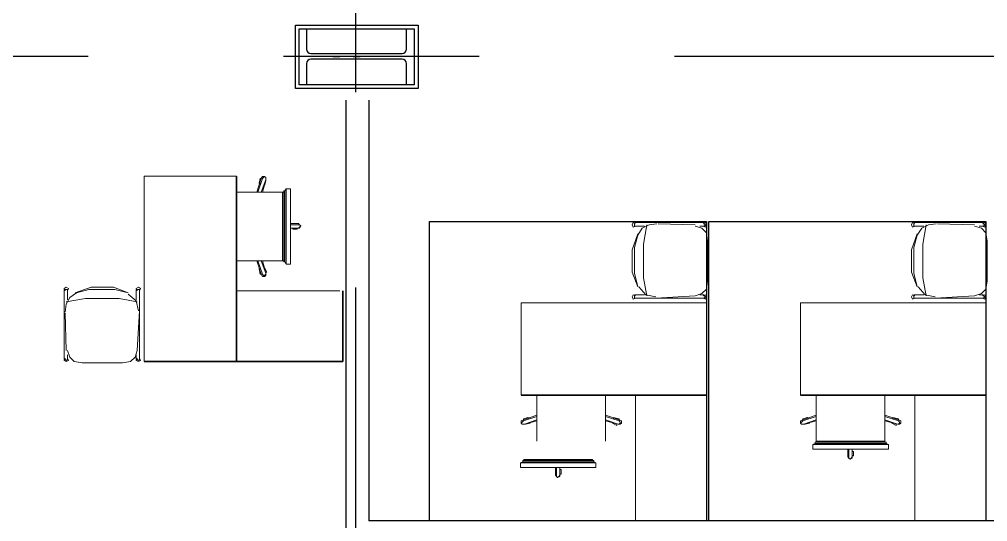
# Model space of a CAD drawing. Header units: millimetres. Extents: x 2148 to 2681, y 758 to 986.
# Drawn here: x 2611.406 to 2614.552, y 937.457 to 939.09 of the extents above; entities that cross this region are included whole.
import ezdxf

# ---------------------------------------------------------------- set-up
doc = ezdxf.new("R2010")
doc.units = ezdxf.units.MM
doc.linetypes.add('CENTER2', pattern=[28.575, 19.05, -3.175, 3.175, -3.175])
for name, color, linetype in [('4', 4, 'Continuous'), ('at_Entity', 7, 'Continuous'), ('COLUMN', 7, 'Continuous'), ('D', 1, 'Continuous'), ('S-COLS', 6, 'Continuous'), ('S_GRID LINES', 252, 'Continuous')]:
    doc.layers.add(name, color=color, linetype=linetype)

msp = doc.modelspace()

# ---------------------------------------------------------------- linework, layer by layer
at = {"layer": '4', "color": 4, "linetype": 'ByBlock', "ltscale": 0.5}
for p, q in [((2612.4663841, 938.826821, 0), (2612.4663841, 938.7874112, 0)), ((2612.5413841, 938.826821, 0), (2612.5413841, 938.7874112, 0)), ((2612.4663841, 938.7874112, 0), (2612.4663841, 936.5046848, 0)), ((2612.5413841, 938.7874112, 0), (2612.5413841, 937.4592251, 0)), ((2617.2389709, 937.4592251, 0), (2612.5413841, 937.4592251, 0))]:
    msp.add_line(p, q, dxfattribs=at)
at = {"layer": 'at_Entity', "color": 0, "lineweight": 15}
for p, q in [((2611.8113418, 938.5798051, 0), (2612.1114608, 938.5798051, 0)), ((2611.8113418, 938.5798051, 0), (2611.8113418, 937.9770865, 0)), ((2612.1919811, 938.5720556, 0), (2612.1773411, 938.5281356, 0)), ((2612.1956409, 938.5720556, 0), (2612.1810009, 938.5281356, 0)), ((2612.1883206, 938.5720556, 0), (2612.1846608, 938.5574156, 0)), ((2612.1846608, 938.5574156, 0), (2612.1883206, 938.5537558, 0)), ((2612.1919811, 938.5720556, 0), (2612.1883206, 938.5720556, 0)), ((2612.1956409, 938.5793753, 0), (2612.1919811, 938.5720556, 0)), ((2612.1919811, 938.5281356, 0), (2612.2066211, 938.5683958, 0)), ((2612.2029606, 938.5793753, 0), (2612.1956409, 938.5793753, 0)), ((2612.1993008, 938.5757155, 0), (2612.1956409, 938.5720556, 0)), ((2612.2066211, 938.5683958, 0), (2612.1956409, 938.5281356, 0)), ((2612.2029606, 938.5793753, 0), (2612.1993008, 938.5757155, 0)), ((2612.2066211, 938.5757155, 0), (2612.2029606, 938.5793753, 0)), ((2612.2066211, 938.5757155, 0), (2612.2029606, 938.5793753, 0)), ((2612.2029606, 938.5500959, 0), (2612.2066211, 938.5647359, 0)), ((2612.2066211, 938.5683958, 0), (2612.2066211, 938.5757155, 0)), ((2612.2066211, 938.5720556, 0), (2612.2066211, 938.5757155, 0)), ((2612.2066211, 938.5647359, 0), (2612.2066211, 938.5683958, 0)), ((2612.2615206, 938.5281356, 0), (2612.1151213, 938.5281356, 0)), ((2612.1993008, 938.5500959, 0), (2612.2029606, 938.5500959, 0)), ((2612.2651811, 938.5281356, 0), (2612.2615206, 938.5281356, 0)), ((2612.2615206, 938.5281356, 0), (2612.2615206, 938.3048758, 0)), ((2612.2688409, 938.5317955, 0), (2612.2651811, 938.5317955, 0)), ((2612.2651811, 938.5317955, 0), (2612.2651811, 938.301216, 0)), ((2612.2651811, 938.5244758, 0), (2612.2651811, 938.5281356, 0)), ((2612.2725008, 938.5391158, 0), (2612.2688409, 938.5317955, 0)), ((2612.2688409, 938.5317955, 0), (2612.2688409, 938.301216, 0)), ((2612.2761606, 938.5391158, 0), (2612.2725008, 938.5391158, 0)), ((2612.2725008, 938.5391158, 0), (2612.2725008, 938.2938963, 0)), ((2612.2761606, 938.5391158, 0), (2612.2798205, 938.5391158, 0)), ((2612.2871408, 938.5391158, 0), (2612.2798205, 938.5391158, 0)), ((2612.2871408, 938.5317955, 0), (2612.2871408, 938.5391158, 0)), ((2612.2871408, 938.301216, 0), (2612.2871408, 938.5317955, 0)), ((2612.3127609, 938.4256556, 0), (2612.2871408, 938.4256556, 0)), ((2612.3127609, 938.4219958, 0), (2612.2871408, 938.4219958, 0)), ((2612.2871408, 938.4110156, 0), (2612.3127609, 938.4110156, 0)), ((2612.3127609, 938.4110156, 0), (2612.2871408, 938.4110156, 0)), ((2612.3091005, 938.4256556, 0), (2612.2944605, 938.4256556, 0)), ((2612.2944605, 938.4110156, 0), (2612.2944605, 938.4073558, 0)), ((2612.2944605, 938.4073558, 0), (2612.3091005, 938.4073558, 0)), ((2612.3091005, 938.4073558, 0), (2612.3091005, 938.4110156, 0)), ((2612.3164208, 938.4219958, 0), (2612.3127609, 938.4256556, 0)), ((2612.3127609, 938.4219958, 0), (2612.3164208, 938.4219958, 0)), ((2612.3164208, 938.4146761, 0), (2612.3127609, 938.4110156, 0)), ((2612.3127609, 938.4110156, 0), (2612.3164208, 938.4110156, 0)), ((2612.3164208, 938.4219958, 0), (2612.3200806, 938.418336, 0)), ((2612.3200806, 938.418336, 0), (2612.3164208, 938.4219958, 0)), ((2612.3200806, 938.418336, 0), (2612.3164208, 938.4146761, 0)), ((2612.3164208, 938.4110156, 0), (2612.3200806, 938.418336, 0)), ((2613.4007572, 938.428842, 0), (2613.3970974, 938.4215216, 0)), ((2613.3970974, 938.4215216, 0), (2613.4007572, 938.414202, 0)), ((2613.4080769, 938.4251815, 0), (2613.4007572, 938.428842, 0)), ((2613.4007572, 938.414202, 0), (2613.4080769, 938.4178618, 0)), ((2613.404417, 938.428842, 0), (2613.6313367, 938.428842, 0)), ((2613.404417, 938.4251815, 0), (2613.404417, 938.4178618, 0)), ((2613.4373569, 938.4178618, 0), (2613.404417, 938.4178618, 0)), ((2613.4300372, 938.4105415, 0), (2613.4153972, 938.3885818, 0)), ((2613.4519969, 938.4215216, 0), (2613.4300372, 938.4105415, 0)), ((2613.4446772, 938.4215216, 0), (2613.433697, 938.3593018, 0)), ((2613.477617, 938.4251815, 0), (2613.4519969, 938.4215216, 0)), ((2613.6020567, 938.4215216, 0), (2613.4812769, 938.4251815, 0)), ((2613.624017, 938.4105415, 0), (2613.6020567, 938.4178618, 0)), ((2613.6313367, 938.4178618, 0), (2613.6166967, 938.4178618, 0)), ((2613.638657, 938.3959015, 0), (2613.624017, 938.4105415, 0)), ((2613.6349965, 938.428842, 0), (2613.6276768, 938.4251815, 0)), ((2613.6276768, 938.4178618, 0), (2613.6349965, 938.414202, 0)), ((2613.6349965, 938.4215216, 0), (2613.6313367, 938.4251815, 0)), ((2613.6313367, 938.4178618, 0), (2613.6349965, 938.4215216, 0)), ((2613.638657, 938.4215216, 0), (2613.6349965, 938.428842, 0)), ((2613.6349965, 938.414202, 0), (2613.638657, 938.4215216, 0)), ((2614.3084889, 938.428842, 0), (2614.304829, 938.4215216, 0)), ((2614.304829, 938.4215216, 0), (2614.3084889, 938.414202, 0)), ((2614.3158086, 938.4251815, 0), (2614.3084889, 938.428842, 0)), ((2614.3084889, 938.414202, 0), (2614.3158086, 938.4178618, 0)), ((2614.3121487, 938.428842, 0), (2614.5390684, 938.428842, 0)), ((2614.3121487, 938.4251815, 0), (2614.3121487, 938.4178618, 0)), ((2614.3450886, 938.4178618, 0), (2614.3121487, 938.4178618, 0)), ((2614.3377689, 938.4105415, 0), (2614.3231289, 938.3885818, 0)), ((2614.3597286, 938.4215216, 0), (2614.3377689, 938.4105415, 0)), ((2614.3524089, 938.4215216, 0), (2614.3414287, 938.3593018, 0)), ((2614.3853487, 938.4251815, 0), (2614.3597286, 938.4215216, 0)), ((2614.5097884, 938.4215216, 0), (2614.3890086, 938.4251815, 0)), ((2614.5317487, 938.4105415, 0), (2614.5097884, 938.4178618, 0)), ((2614.5390684, 938.4178618, 0), (2614.5244284, 938.4178618, 0)), ((2614.5463887, 938.3959015, 0), (2614.5317487, 938.4105415, 0)), ((2614.5427282, 938.428842, 0), (2614.5354085, 938.4251815, 0)), ((2614.5354085, 938.4178618, 0), (2614.5427282, 938.414202, 0)), ((2614.5427282, 938.4215216, 0), (2614.5390684, 938.4251815, 0)), ((2614.5390684, 938.4178618, 0), (2614.5427282, 938.4215216, 0)), ((2614.5463887, 938.4215216, 0), (2614.5427282, 938.428842, 0)), ((2614.5427282, 938.414202, 0), (2614.5463887, 938.4215216, 0)), ((2613.3970974, 938.341002, 0), (2613.4153972, 938.3922417, 0)), ((2613.404417, 938.3483217, 0), (2613.4153972, 938.3885818, 0)), ((2613.6423168, 938.370282, 0), (2613.638657, 938.3959015, 0)), ((2613.6423168, 938.370282, 0), (2613.6423168, 938.238522, 0)), ((2614.304829, 938.341002, 0), (2614.3231289, 938.3922417, 0)), ((2614.3121487, 938.3483217, 0), (2614.3231289, 938.3885818, 0)), ((2614.5500485, 938.370282, 0), (2614.5463887, 938.3959015, 0)), ((2614.5500485, 938.370282, 0), (2614.5500485, 938.238522, 0)), ((2613.3970974, 938.267802, 0), (2613.3970974, 938.341002, 0)), ((2613.404417, 938.2641421, 0), (2613.404417, 938.3483217, 0)), ((2613.433697, 938.3593018, 0), (2613.433697, 938.2495021, 0)), ((2614.304829, 938.267802, 0), (2614.304829, 938.341002, 0)), ((2614.3121487, 938.2641421, 0), (2614.3121487, 938.3483217, 0)), ((2614.3414287, 938.3593018, 0), (2614.3414287, 938.2495021, 0)), ((2612.1151213, 938.3048758, 0), (2612.2615206, 938.3048758, 0)), ((2612.1773411, 938.3048758, 0), (2612.1919811, 938.2609565, 0)), ((2612.1956409, 938.2609565, 0), (2612.1810009, 938.3048758, 0)), ((2612.1919811, 938.3048758, 0), (2612.2066211, 938.2646163, 0)), ((2612.2066211, 938.2646163, 0), (2612.1956409, 938.3048758, 0)), ((2612.2615206, 938.3048758, 0), (2612.2651811, 938.3048758, 0)), ((2612.2651811, 938.3048758, 0), (2612.2651811, 938.3085363, 0)), ((2612.1883206, 938.2792563, 0), (2612.1846608, 938.2792563, 0)), ((2612.1846608, 938.2792563, 0), (2612.1883206, 938.2609565, 0)), ((2612.2029606, 938.2829161, 0), (2612.1993008, 938.2829161, 0)), ((2612.2102809, 938.2682761, 0), (2612.2029606, 938.2829161, 0)), ((2612.2651811, 938.301216, 0), (2612.2688409, 938.301216, 0)), ((2612.2688409, 938.301216, 0), (2612.2725008, 938.2938963, 0)), ((2612.2725008, 938.2938963, 0), (2612.2761606, 938.2938963, 0)), ((2612.2761606, 938.2938963, 0), (2612.2798205, 938.2938963, 0)), ((2612.2798205, 938.2938963, 0), (2612.2871408, 938.2938963, 0)), ((2612.2871408, 938.2938963, 0), (2612.2871408, 938.301216, 0)), ((2612.1883206, 938.2609565, 0), (2612.1919811, 938.2609565, 0)), ((2612.1919811, 938.2609565, 0), (2612.1956409, 938.2536361, 0)), ((2612.1993008, 938.257296, 0), (2612.1956409, 938.2609565, 0)), ((2612.1956409, 938.2536361, 0), (2612.2029606, 938.2536361, 0)), ((2612.2029606, 938.257296, 0), (2612.1993008, 938.257296, 0)), ((2612.2066211, 938.2609565, 0), (2612.2029606, 938.257296, 0)), ((2612.2029606, 938.2536361, 0), (2612.2066211, 938.257296, 0)), ((2612.2066211, 938.2682761, 0), (2612.2102809, 938.2682761, 0)), ((2612.2066211, 938.257296, 0), (2612.2066211, 938.2646163, 0)), ((2612.2066211, 938.2646163, 0), (2612.2066211, 938.2609565, 0)), ((2613.3970974, 938.267802, 0), (2613.4153972, 938.2202221, 0)), ((2613.4153972, 938.2202221, 0), (2613.404417, 938.2641421, 0)), ((2613.433697, 938.2495021, 0), (2613.4446772, 938.1909422, 0)), ((2614.304829, 938.267802, 0), (2614.3231289, 938.2202221, 0)), ((2614.3231289, 938.2202221, 0), (2614.3121487, 938.2641421, 0)), ((2614.3414287, 938.2495021, 0), (2614.3524089, 938.1909422, 0)), ((2611.5512259, 938.2149863, 0), (2611.5585462, 938.2186461, 0)), ((2611.5548864, 938.2076666, 0), (2611.5512259, 938.2149863, 0)), ((2611.5512259, 938.2113265, 0), (2611.5512259, 937.9844068, 0)), ((2611.5548864, 938.2113265, 0), (2611.5622061, 938.2113265, 0)), ((2611.5585462, 938.2186461, 0), (2611.5658659, 938.2149863, 0)), ((2611.5658659, 938.2149863, 0), (2611.5622061, 938.2076666, 0)), ((2611.5622061, 938.1783866, 0), (2611.5622061, 938.2113265, 0)), ((2611.6390659, 938.2186461, 0), (2611.5878262, 938.2003463, 0)), ((2611.6317462, 938.2113265, 0), (2611.5914861, 938.2003463, 0)), ((2611.7159258, 938.2113265, 0), (2611.6317462, 938.2113265, 0)), ((2611.7122659, 938.2186461, 0), (2611.6390659, 938.2186461, 0)), ((2611.7122659, 938.2186461, 0), (2611.7598457, 938.2003463, 0)), ((2611.7598457, 938.2003463, 0), (2611.7159258, 938.2113265, 0)), ((2611.7854659, 938.2149863, 0), (2611.7927856, 938.2186461, 0)), ((2611.7891257, 938.2076666, 0), (2611.7854659, 938.2149863, 0)), ((2611.7854659, 938.1783866, 0), (2611.7854659, 938.2113265, 0)), ((2611.7891257, 938.2113265, 0), (2611.7964454, 938.2113265, 0)), ((2611.7927856, 938.2186461, 0), (2611.8001059, 938.2149863, 0)), ((2611.8001059, 938.2149863, 0), (2611.7964454, 938.2076666, 0)), ((2611.7964454, 938.2113265, 0), (2611.7964454, 937.9844068, 0)), ((2613.419057, 938.2202221, 0), (2613.4410173, 938.194602, 0)), ((2613.624017, 938.1982625, 0), (2613.638657, 938.2129018, 0)), ((2613.638657, 938.2129018, 0), (2613.6423168, 938.238522, 0)), ((2614.3267887, 938.2202221, 0), (2614.348749, 938.194602, 0)), ((2614.5317487, 938.1982625, 0), (2614.5463887, 938.2129018, 0)), ((2614.5463887, 938.2129018, 0), (2614.5500485, 938.238522, 0)), ((2611.5585462, 938.1637466, 0), (2611.5695264, 938.1857063, 0)), ((2611.5585462, 938.1710663, 0), (2611.6207661, 938.1820465, 0)), ((2611.5695264, 938.1857063, 0), (2611.5914861, 938.2003463, 0)), ((2611.6207661, 938.1820465, 0), (2611.7305658, 938.1820465, 0)), ((2611.7305658, 938.1820465, 0), (2611.7891257, 938.1710663, 0)), ((2611.7598457, 938.1966865, 0), (2611.7854659, 938.1747261, 0)), ((2612.1114608, 938.207666, 0), (2612.4471184, 938.207666, 0)), ((2613.4007572, 938.194602, 0), (2613.3970974, 938.1872823, 0)), ((2613.3970974, 938.1872823, 0), (2613.4007572, 938.179962, 0)), ((2613.4080769, 938.1909422, 0), (2613.4007572, 938.194602, 0)), ((2613.4007572, 938.179962, 0), (2613.4080769, 938.1836225, 0)), ((2613.4373569, 938.194602, 0), (2613.404417, 938.194602, 0)), ((2613.404417, 938.1909422, 0), (2613.404417, 938.1836225, 0)), ((2613.404417, 938.1836225, 0), (2613.6313367, 938.1836225, 0)), ((2613.4410173, 938.194602, 0), (2613.4739572, 938.1872823, 0)), ((2613.6020567, 938.1909422, 0), (2613.4739572, 938.1836225, 0)), ((2613.6020567, 938.1909422, 0), (2613.624017, 938.1982625, 0)), ((2613.6313367, 938.194602, 0), (2613.6166967, 938.194602, 0)), ((2613.6349965, 938.194602, 0), (2613.6276768, 938.1909422, 0)), ((2613.6276768, 938.1836225, 0), (2613.6349965, 938.179962, 0)), ((2613.6349965, 938.1872823, 0), (2613.6313367, 938.1909422, 0)), ((2613.6313367, 938.1836225, 0), (2613.6349965, 938.1872823, 0)), ((2613.638657, 938.1872823, 0), (2613.6349965, 938.194602, 0)), ((2613.6349965, 938.179962, 0), (2613.638657, 938.1872823, 0)), ((2614.3084889, 938.194602, 0), (2614.304829, 938.1872823, 0)), ((2614.304829, 938.1872823, 0), (2614.3084889, 938.179962, 0)), ((2614.3158086, 938.1909422, 0), (2614.3084889, 938.194602, 0)), ((2614.3084889, 938.179962, 0), (2614.3158086, 938.1836225, 0)), ((2614.3450886, 938.194602, 0), (2614.3121487, 938.194602, 0)), ((2614.3121487, 938.1909422, 0), (2614.3121487, 938.1836225, 0)), ((2614.3121487, 938.1836225, 0), (2614.5390684, 938.1836225, 0)), ((2614.348749, 938.194602, 0), (2614.3816889, 938.1872823, 0)), ((2614.5097884, 938.1909422, 0), (2614.3816889, 938.1836225, 0)), ((2614.5097884, 938.1909422, 0), (2614.5317487, 938.1982625, 0)), ((2614.5390684, 938.194602, 0), (2614.5244284, 938.194602, 0)), ((2614.5427282, 938.194602, 0), (2614.5354085, 938.1909422, 0)), ((2614.5354085, 938.1836225, 0), (2614.5427282, 938.179962, 0)), ((2614.5427282, 938.1872823, 0), (2614.5390684, 938.1909422, 0)), ((2614.5390684, 938.1836225, 0), (2614.5427282, 938.1872823, 0)), ((2614.5463887, 938.1872823, 0), (2614.5427282, 938.194602, 0)), ((2614.5427282, 938.179962, 0), (2614.5463887, 938.1872823, 0)), ((2611.5548864, 938.1381265, 0), (2611.5585462, 938.1637466, 0)), ((2611.7854659, 938.1747261, 0), (2611.7927856, 938.1417863, 0)), ((2613.0359384, 938.1687261, 0), (2613.0359384, 937.8686071, 0)), ((2613.0359384, 938.1687261, 0), (2613.638657, 938.1687261, 0)), ((2613.638657, 938.1687261, 0), (2613.638657, 937.4592251, 0)), ((2613.94367, 938.1687261, 0), (2613.94367, 937.8686071, 0)), ((2613.94367, 938.1687261, 0), (2614.5463887, 938.1687261, 0)), ((2614.5463887, 938.1687261, 0), (2614.5463887, 937.4592251, 0)), ((2611.5585462, 938.0136868, 0), (2611.5548864, 938.1344666, 0)), ((2611.7891257, 938.0136868, 0), (2611.7964454, 938.1417863, 0)), ((2611.5695264, 937.9917265, 0), (2611.5622061, 938.0136868, 0)), ((2611.5622061, 937.9844068, 0), (2611.5622061, 937.9990468, 0)), ((2611.5841664, 937.9770865, 0), (2611.5695264, 937.9917265, 0)), ((2611.7818054, 937.9917265, 0), (2611.7671661, 937.9770865, 0)), ((2611.7891257, 938.0136868, 0), (2611.7818054, 937.9917265, 0)), ((2611.7854659, 937.9844068, 0), (2611.7854659, 937.9990468, 0)), ((2611.5512259, 937.980747, 0), (2611.5548864, 937.9880666, 0)), ((2611.5585462, 937.9770865, 0), (2611.5512259, 937.980747, 0)), ((2611.5585462, 937.980747, 0), (2611.5548864, 937.9844068, 0)), ((2611.5622061, 937.9844068, 0), (2611.5585462, 937.980747, 0)), ((2611.5658659, 937.980747, 0), (2611.5585462, 937.9770865, 0)), ((2611.5622061, 937.9880666, 0), (2611.5658659, 937.980747, 0)), ((2611.6097859, 937.9734266, 0), (2611.5841664, 937.9770865, 0)), ((2611.6097859, 937.9734266, 0), (2611.7415459, 937.9734266, 0)), ((2611.7671661, 937.9770865, 0), (2611.7415459, 937.9734266, 0)), ((2611.7854659, 937.980747, 0), (2611.7891257, 937.9880666, 0)), ((2611.7927856, 937.9770865, 0), (2611.7854659, 937.980747, 0)), ((2611.7927856, 937.980747, 0), (2611.7891257, 937.9844068, 0)), ((2611.7964454, 937.9844068, 0), (2611.7927856, 937.980747, 0)), ((2611.8001059, 937.980747, 0), (2611.7927856, 937.9770865, 0)), ((2611.7964454, 937.9880666, 0), (2611.8001059, 937.980747, 0)), ((2613.0876079, 937.7185473, 0), (2613.0876079, 937.8649466, 0)), ((2613.3108677, 937.8649466, 0), (2613.3108677, 937.7185473, 0)), ((2613.4080775, 937.8686071, 0), (2613.4080775, 937.4592251, 0)), ((2613.9953395, 937.7185473, 0), (2613.9953395, 937.8649466, 0)), ((2614.2185994, 937.8649466, 0), (2614.2185994, 937.7185473, 0)), ((2614.3158092, 937.8686071, 0), (2614.3158092, 937.4592251, 0)), ((2613.0436879, 937.7880868, 0), (2613.0876079, 937.8027268, 0)), ((2613.3108677, 937.8027268, 0), (2613.354787, 937.7880868, 0)), ((2613.9514196, 937.7880868, 0), (2613.9953395, 937.8027268, 0)), ((2614.2185994, 937.8027268, 0), (2614.2625187, 937.7880868, 0)), ((2613.0363682, 937.7844269, 0), (2613.0436879, 937.7880868, 0)), ((2613.0363682, 937.7771073, 0), (2613.0363682, 937.7844269, 0)), ((2613.0363682, 937.7771073, 0), (2613.040028, 937.7807671, 0)), ((2613.040028, 937.7734468, 0), (2613.0363682, 937.7771073, 0)), ((2613.040028, 937.7734468, 0), (2613.0363682, 937.7771073, 0)), ((2613.040028, 937.7807671, 0), (2613.0436879, 937.7844269, 0)), ((2613.0473477, 937.7734468, 0), (2613.040028, 937.7734468, 0)), ((2613.0436879, 937.7734468, 0), (2613.040028, 937.7734468, 0)), ((2613.0436879, 937.7844269, 0), (2613.0876079, 937.7990669, 0)), ((2613.0436879, 937.7917473, 0), (2613.0583279, 937.7954071, 0)), ((2613.0436879, 937.7880868, 0), (2613.0436879, 937.7917473, 0)), ((2613.0876079, 937.7880868, 0), (2613.0473477, 937.7734468, 0)), ((2613.0473477, 937.7734468, 0), (2613.0876079, 937.7844269, 0)), ((2613.0510076, 937.7734468, 0), (2613.0473477, 937.7734468, 0)), ((2613.0656476, 937.7771073, 0), (2613.0510076, 937.7734468, 0)), ((2613.0583279, 937.7954071, 0), (2613.0619877, 937.7917473, 0)), ((2613.0656476, 937.7807671, 0), (2613.0656476, 937.7771073, 0)), ((2613.354787, 937.7844269, 0), (2613.3108677, 937.7990669, 0)), ((2613.3108677, 937.7880868, 0), (2613.3511272, 937.7734468, 0)), ((2613.3511272, 937.7734468, 0), (2613.3108677, 937.7844269, 0)), ((2613.3328274, 937.7771073, 0), (2613.3328274, 937.7807671, 0)), ((2613.3474674, 937.769787, 0), (2613.3328274, 937.7771073, 0)), ((2613.3364872, 937.7917473, 0), (2613.3364872, 937.7954071, 0)), ((2613.3364872, 937.7954071, 0), (2613.354787, 937.7917473, 0)), ((2613.3474674, 937.7734468, 0), (2613.3474674, 937.769787, 0)), ((2613.3584475, 937.7734468, 0), (2613.3511272, 937.7734468, 0)), ((2613.3511272, 937.7734468, 0), (2613.354787, 937.7734468, 0)), ((2613.354787, 937.7917473, 0), (2613.354787, 937.7880868, 0)), ((2613.354787, 937.7880868, 0), (2613.3621073, 937.7844269, 0)), ((2613.3584475, 937.7807671, 0), (2613.354787, 937.7844269, 0)), ((2613.354787, 937.7734468, 0), (2613.3584475, 937.7771073, 0)), ((2613.3584475, 937.7771073, 0), (2613.3584475, 937.7807671, 0)), ((2613.3621073, 937.7771073, 0), (2613.3584475, 937.7734468, 0)), ((2613.3621073, 937.7844269, 0), (2613.3621073, 937.7771073, 0)), ((2613.9440999, 937.7844269, 0), (2613.9514196, 937.7880868, 0)), ((2613.9440999, 937.7771073, 0), (2613.9440999, 937.7844269, 0)), ((2613.9440999, 937.7771073, 0), (2613.9477597, 937.7807671, 0)), ((2613.9477597, 937.7734468, 0), (2613.9440999, 937.7771073, 0)), ((2613.9477597, 937.7734468, 0), (2613.9440999, 937.7771073, 0)), ((2613.9477597, 937.7807671, 0), (2613.9514196, 937.7844269, 0)), ((2613.9550794, 937.7734468, 0), (2613.9477597, 937.7734468, 0)), ((2613.9514196, 937.7734468, 0), (2613.9477597, 937.7734468, 0)), ((2613.9514196, 937.7844269, 0), (2613.9953395, 937.7990669, 0)), ((2613.9514196, 937.7917473, 0), (2613.9660596, 937.7954071, 0)), ((2613.9514196, 937.7880868, 0), (2613.9514196, 937.7917473, 0)), ((2613.9953395, 937.7880868, 0), (2613.9550794, 937.7734468, 0)), ((2613.9550794, 937.7734468, 0), (2613.9953395, 937.7844269, 0)), ((2613.9587392, 937.7734468, 0), (2613.9550794, 937.7734468, 0)), ((2613.9733792, 937.7771073, 0), (2613.9587392, 937.7734468, 0)), ((2613.9660596, 937.7954071, 0), (2613.9697194, 937.7917473, 0)), ((2613.9733792, 937.7807671, 0), (2613.9733792, 937.7771073, 0)), ((2614.2625187, 937.7844269, 0), (2614.2185994, 937.7990669, 0)), ((2614.2185994, 937.7880868, 0), (2614.2588589, 937.7734468, 0)), ((2614.2588589, 937.7734468, 0), (2614.2185994, 937.7844269, 0)), ((2614.240559, 937.7771073, 0), (2614.240559, 937.7807671, 0)), ((2614.255199, 937.769787, 0), (2614.240559, 937.7771073, 0)), ((2614.2442189, 937.7917473, 0), (2614.2442189, 937.7954071, 0)), ((2614.2442189, 937.7954071, 0), (2614.2625187, 937.7917473, 0)), ((2614.255199, 937.7734468, 0), (2614.255199, 937.769787, 0)), ((2614.2661792, 937.7734468, 0), (2614.2588589, 937.7734468, 0)), ((2614.2588589, 937.7734468, 0), (2614.2625187, 937.7734468, 0)), ((2614.2625187, 937.7917473, 0), (2614.2625187, 937.7880868, 0)), ((2614.2625187, 937.7880868, 0), (2614.269839, 937.7844269, 0)), ((2614.2661792, 937.7807671, 0), (2614.2625187, 937.7844269, 0)), ((2614.2625187, 937.7734468, 0), (2614.2661792, 937.7771073, 0)), ((2614.2661792, 937.7771073, 0), (2614.2661792, 937.7807671, 0)), ((2614.269839, 937.7771073, 0), (2614.2661792, 937.7734468, 0)), ((2614.269839, 937.7844269, 0), (2614.269839, 937.7771073, 0)), ((2613.9843594, 937.7075671, 0), (2613.9916797, 937.711227, 0)), ((2613.9843594, 937.7039073, 0), (2613.9843594, 937.7075671, 0)), ((2613.9843594, 937.7075671, 0), (2614.2295789, 937.7075671, 0)), ((2613.9916797, 937.711227, 0), (2613.9916797, 937.7148868, 0)), ((2613.9916797, 937.7148868, 0), (2614.2222592, 937.7148868, 0)), ((2613.9916797, 937.711227, 0), (2614.2222592, 937.711227, 0)), ((2613.9953395, 937.7148868, 0), (2613.9953395, 937.7185473, 0)), ((2613.9953395, 937.7185473, 0), (2614.2185994, 937.7185473, 0)), ((2613.9989994, 937.7148868, 0), (2613.9953395, 937.7148868, 0)), ((2614.2185994, 937.7148868, 0), (2614.2149389, 937.7148868, 0)), ((2614.2185994, 937.7185473, 0), (2614.2185994, 937.7148868, 0)), ((2614.2222592, 937.7148868, 0), (2614.2222592, 937.711227, 0)), ((2614.2222592, 937.711227, 0), (2614.2295789, 937.7075671, 0)), ((2614.2295789, 937.7075671, 0), (2614.2295789, 937.7039073, 0)), ((2613.9843594, 937.7039073, 0), (2613.9843594, 937.7002474, 0)), ((2613.9843594, 937.6929271, 0), (2613.9843594, 937.7002474, 0)), ((2613.9916797, 937.6929271, 0), (2613.9843594, 937.6929271, 0)), ((2614.2222592, 937.6929271, 0), (2613.9916797, 937.6929271, 0)), ((2614.0978195, 937.667307, 0), (2614.0978195, 937.6929271, 0)), ((2614.0978195, 937.6709674, 0), (2614.0978195, 937.6856074, 0)), ((2614.1014794, 937.667307, 0), (2614.1014794, 937.6929271, 0)), ((2614.1124595, 937.6929271, 0), (2614.1124595, 937.667307, 0)), ((2614.1124595, 937.667307, 0), (2614.1124595, 937.6929271, 0)), ((2614.1124595, 937.6856074, 0), (2614.1161194, 937.6856074, 0)), ((2614.1161194, 937.6856074, 0), (2614.1161194, 937.6709674, 0)), ((2614.2295789, 937.6929271, 0), (2614.2222592, 937.6929271, 0)), ((2614.2295789, 937.7039073, 0), (2614.2295789, 937.7002474, 0)), ((2614.2295789, 937.7002474, 0), (2614.2295789, 937.6929271, 0)), ((2613.0342145, 937.6482482, 0), (2613.0415348, 937.6519081, 0)), ((2613.0342145, 937.6445884, 0), (2613.0342145, 937.6482482, 0)), ((2613.0342145, 937.6482482, 0), (2613.279434, 937.6482482, 0)), ((2613.0342145, 937.6445884, 0), (2613.0342145, 937.6409285, 0)), ((2613.0415348, 937.6519081, 0), (2613.0415348, 937.6555679, 0)), ((2613.0415348, 937.6555679, 0), (2613.2721143, 937.6555679, 0)), ((2613.0415348, 937.6519081, 0), (2613.2721143, 937.6519081, 0)), ((2613.0451947, 937.6555679, 0), (2613.0451947, 937.6592284, 0)), ((2613.0451947, 937.6592284, 0), (2613.2684545, 937.6592284, 0)), ((2613.0488545, 937.6555679, 0), (2613.0451947, 937.6555679, 0)), ((2613.2684545, 937.6555679, 0), (2613.264794, 937.6555679, 0)), ((2613.2684545, 937.6592284, 0), (2613.2684545, 937.6555679, 0)), ((2613.2721143, 937.6555679, 0), (2613.2721143, 937.6519081, 0)), ((2613.2721143, 937.6519081, 0), (2613.279434, 937.6482482, 0)), ((2613.279434, 937.6482482, 0), (2613.279434, 937.6445884, 0)), ((2613.279434, 937.6445884, 0), (2613.279434, 937.6409285, 0)), ((2614.1014794, 937.6636471, 0), (2614.0978195, 937.667307, 0)), ((2614.1014794, 937.667307, 0), (2614.1014794, 937.6636471, 0)), ((2614.1014794, 937.6636471, 0), (2614.1051392, 937.6599873, 0)), ((2614.1051392, 937.6599873, 0), (2614.1014794, 937.6636471, 0)), ((2614.1051392, 937.6599873, 0), (2614.1087991, 937.6636471, 0)), ((2614.1124595, 937.6636471, 0), (2614.1051392, 937.6599873, 0)), ((2614.1087991, 937.6636471, 0), (2614.1124595, 937.667307, 0)), ((2614.1161194, 937.6709674, 0), (2614.1124595, 937.6709674, 0)), ((2614.1124595, 937.667307, 0), (2614.1124595, 937.6636471, 0)), ((2613.0342145, 937.6336082, 0), (2613.0342145, 937.6409285, 0)), ((2613.0415348, 937.6336082, 0), (2613.0342145, 937.6336082, 0)), ((2613.2721143, 937.6336082, 0), (2613.0415348, 937.6336082, 0)), ((2613.1476746, 937.6079881, 0), (2613.1476746, 937.6336082, 0)), ((2613.1476746, 937.6116485, 0), (2613.1476746, 937.6262885, 0)), ((2613.1513345, 937.6079881, 0), (2613.1513345, 937.6336082, 0)), ((2613.1623146, 937.6336082, 0), (2613.1623146, 937.6079881, 0)), ((2613.1623146, 937.6079881, 0), (2613.1623146, 937.6336082, 0)), ((2613.1623146, 937.6262885, 0), (2613.1659745, 937.6262885, 0)), ((2613.1659745, 937.6262885, 0), (2613.1659745, 937.6116485, 0)), ((2613.279434, 937.6336082, 0), (2613.2721143, 937.6336082, 0)), ((2613.279434, 937.6409285, 0), (2613.279434, 937.6336082, 0)), ((2613.1513345, 937.6043282, 0), (2613.1476746, 937.6079881, 0)), ((2613.1513345, 937.6079881, 0), (2613.1513345, 937.6043282, 0)), ((2613.1513345, 937.6043282, 0), (2613.1549943, 937.6006684, 0)), ((2613.1549943, 937.6006684, 0), (2613.1513345, 937.6043282, 0)), ((2613.1549943, 937.6006684, 0), (2613.1586542, 937.6043282, 0)), ((2613.1623146, 937.6043282, 0), (2613.1549943, 937.6006684, 0)), ((2613.1586542, 937.6043282, 0), (2613.1623146, 937.6079881, 0)), ((2613.1659745, 937.6116485, 0), (2613.1623146, 937.6116485, 0)), ((2613.1623146, 937.6079881, 0), (2613.1623146, 937.6043282, 0))]:
    msp.add_line(p, q, dxfattribs=at)
at = {"layer": 'at_Entity', "color": 0, "lineweight": 35}
for p, q in [((2612.1114608, 938.5798051, 0), (2612.1114608, 937.9770865, 0)), ((2612.4565577, 937.9770865, 0), (2612.4565577, 938.207666, 0)), ((2611.8113418, 937.9770865, 0), (2612.4565577, 937.9770865, 0)), ((2613.0359384, 937.8686071, 0), (2613.638657, 937.8686071, 0)), ((2613.94367, 937.8686071, 0), (2614.5463887, 937.8686071, 0))]:
    msp.add_line(p, q, dxfattribs=at)
at = {"layer": 'COLUMN', "color": 4, "lineweight": -3, "ltscale": 0.05, "elevation": 0}
msp.add_lwpolyline([(2612.3030022, 939.070801), (2612.7015157, 939.070801), (2612.7015157, 938.864321), (2612.3030022, 938.864321)], close=True, dxfattribs=at)
at = {"layer": 'COLUMN', "color": 2, "lineweight": -3, "ltscale": 0.05, "elevation": 0}
msp.add_lwpolyline([(2612.3155022, 939.058301), (2612.6890157, 939.058301), (2612.6890157, 938.876821), (2612.3155022, 938.876821)], close=True, dxfattribs=at)
at = {"layer": 'D', "ltscale": 0.5, "elevation": 0}
for points in [[(2612.738657, 938.4329495), (2613.638657, 938.4329495), (2613.638657, 937.4592251), (2612.738657, 937.4592251)], [(2613.6463887, 938.4329495), (2614.5463887, 938.4329495), (2614.5463887, 937.4592251), (2613.6463887, 937.4592251)]]:
    msp.add_lwpolyline(points, close=True, dxfattribs=at)
at = {"layer": 'S-COLS', "ltscale": 0.5, "elevation": 0}
msp.add_lwpolyline([(2612.6890157, 938.969311), (2612.6890157, 938.876821), (2612.6639947, 938.876821), (2612.6639947, 938.945403, 0.414213562), (2612.6494532, 938.9599445), (2612.3535647, 938.9599445, 0.414213562), (2612.3390232, 938.945403), (2612.3390232, 938.876821), (2612.3155022, 938.876821), (2612.3155022, 939.058301), (2612.3390232, 939.058301), (2612.3390232, 938.993219, 0.414213562), (2612.3535647, 938.9786775), (2612.6494532, 938.9786775, 0.414213562), (2612.6639947, 938.993219), (2612.6639947, 939.058301), (2612.6890157, 939.058301), (2612.6890157, 938.969311)], format="xyb", dxfattribs=at)
at = {"layer": 'S_GRID LINES', "linetype": 'CENTER2', "ltscale": 0.2}
for p, q in [((2612.4989709, 922.9776771, 0), (2612.4989709, 979.8917928, 0)), ((2657.3496173, 938.969311), (2595.7518229, 938.969311))]:
    msp.add_line(p, q, dxfattribs=at)
at = {"layer": 'S_GRID LINES', "ltscale": 0.5}
for p, q in [((2612.4246652, 938.969311, 0), (2612.4473982, 938.969311, 0)), ((2612.4901425, 938.969311, 0), (2612.5128755, 938.969311, 0))]:
    msp.add_line(p, q, dxfattribs=at)

doc.saveas('drawing.dxf')
